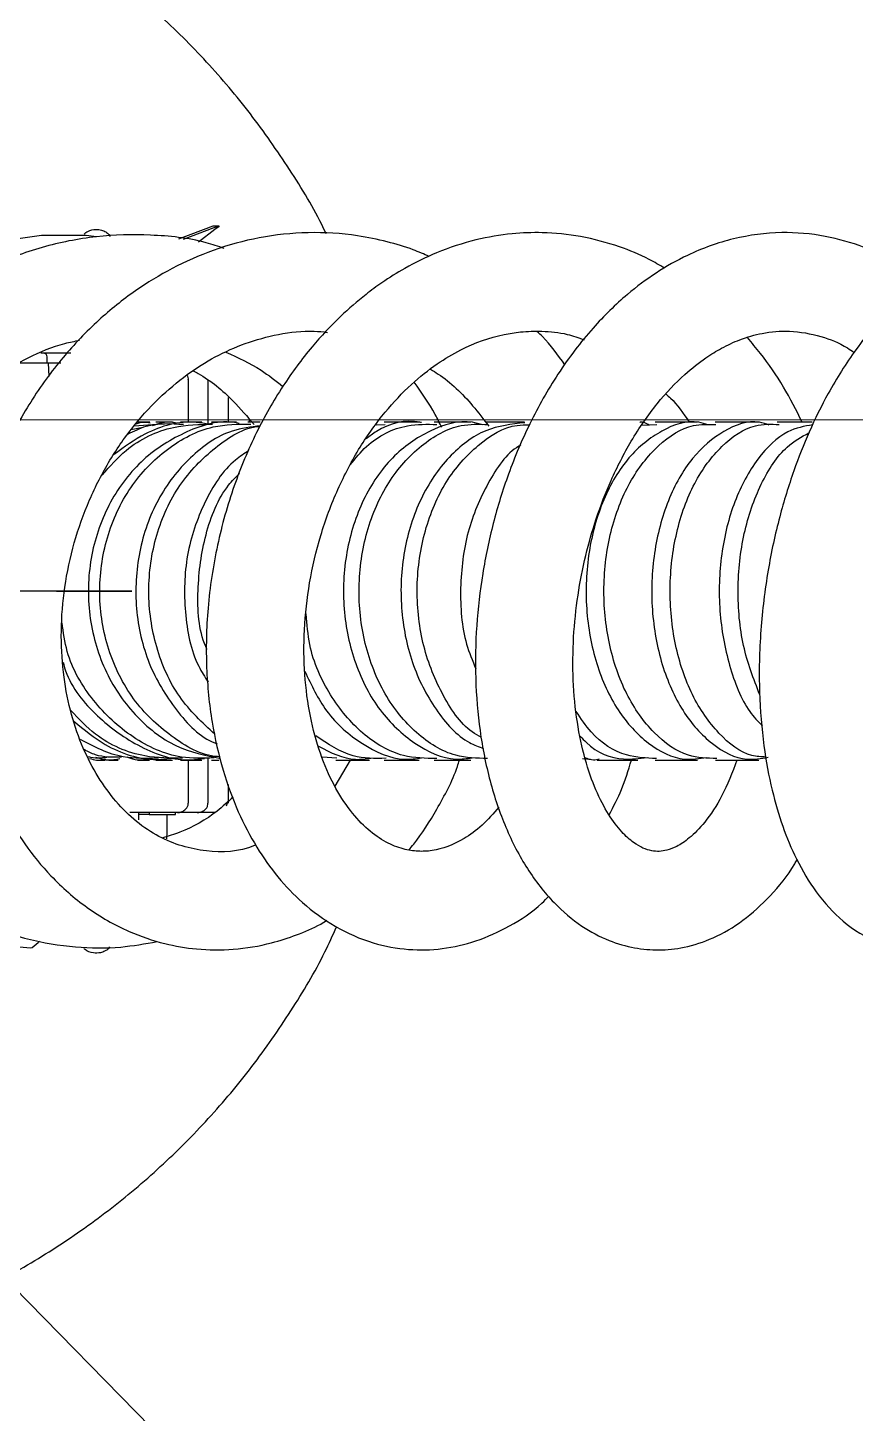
# Model space of a CAD drawing. Header units: millimetres. Extents: x 12325263 to 13848842, y -1463133 to 573208.
# Drawn here: x 12569551.3 to 12569595.6, y -847833.3 to -847759.2 of the extents above; entities that cross this region are included whole.
import ezdxf
from ezdxf.xclip import XClip

# ---------------------------------------------------------------- set-up
doc = ezdxf.new("R2010")
doc.units = ezdxf.units.MM
doc.header["$LTSCALE"] = 1000
doc.header["$XCLIPFRAME"] = 0
for name, color, linetype in [('fur202301', 252, 'Continuous'), ('WALL', 5, 'Continuous'), ('WALL-SHATCH', 8, 'Continuous'), ('建筑-楼板开洞', 251, 'Continuous')]:
    doc.layers.add(name, color=color, linetype=linetype)

# ---------------------------------------------------------------- blocks, each defined once
blk = doc.blocks.new('adgshg13-A$C7F010FC0')
at = {"layer": 'WALL-SHATCH'}
h = blk.add_hatch(color=256, dxfattribs=at)
h.dxf.hatch_style = 1
h.paths.add_polyline_path([(-60384.171, -16880.895), (-763.165, 197.479), (12587.619, -13153.304), (12587.619, -157996.02), (-162964.851, -188820.432), (-171262.381, -180522.901), (-171262.381, -31310.898), (-150707.191, -10755.708), (-131860.078, -7980.895), (-99162.381, -7980.895), (-99162.381, -4980.895), (-76620.428, -4980.895), (-70107.652, -16880.895)], flags=16)
h.paths.add_polyline_path([(-60091.229, -16380.895), (-646.877, 646.877), (12987.619, -12987.619), (12987.619, -158331.905), (-163100.584, -189250.384), (-171662.381, -180688.586), (-171662.381, -31145.213), (-150777.896, -10260.728), (-131896.687, -7480.895), (-99562.381, -7480.895), (-99562.381, -4580.895), (-76365.552, -4580.895), (-69907.506, -16380.895)])
blk = doc.blocks.new('A$C4C7A72D3')
at = {"layer": 'WALL', "color": 1}
blk.add_blockref('adgshg13-A$C7F010FC0', (210433.012, 205503.569), dxfattribs=at)
blk = doc.blocks.new('asdgag2019070515155847995')
at = {"color": 1}
for p, q in [((151.773, -363.981), (151.773, -365.847)), ((151.773, -366.831), (151.773, -369.158)), ((169.861, -369.157), (169.861, -366.832)), ((151.773, -370.116), (151.773, -372.376)), ((151.922, -373.058), (151.896, -372.283)), ((169.769, -376.261), (169.811, -375.843)), ((151.773, -379.371), (151.773, -381.414)), ((151.773, -382.249), (151.773, -384.21)), ((169.861, -384.211), (169.861, -382.249)), ((151.773, -385.012), (151.773, -386.895)), ((169.861, -386.895), (169.861, -385.013)), ((151.916, -387.32), (151.89, -386.825)), ((169.861, -389.467), (169.861, -387.664)), ((169.861, -388.702), (171.245, -389.529)), ((169.75, -389.423), (169.696, -390.211)), ((151.773, -393.524), (151.773, -394.177)), ((151.773, -394.096), (151.626, -394.096)), ((151.773, -395.227), (150.44, -395.227)), ((151.773, -394.786), (151.773, -396.136)), ((172.154, -395.227), (171.16, -395.227)), ((141.437, -395.955), (141.274, -395.711)), ((141.274, -395.711), (141.369, -395.998)), ((141.274, -395.711), (141.274, -396.055)), ((142.11, -396.825), (141.437, -395.955)), ((169.861, -396.138), (169.861, -395.736)), ((172.078, -395.257), (172.325, -395.345)), ((172.664, -395.978), (172.664, -396.51)), ((141.274, -396.055), (141.965, -397.893)), ((141.369, -395.998), (141.997, -397.653)), ((151.873, -396.314), (149.48, -396.314)), ((151.773, -396.656), (151.773, -397.786)), ((172.154, -396.314), (169.74, -396.314)), ((169.861, -397.784), (169.861, -396.656)), ((172.664, -396.013), (172.684, -396.013)), ((172.664, -396.51), (172.664, -396.765)), ((151.773, -397.368), (149.48, -397.368)), ((172.154, -397.368), (169.861, -397.368)), ((172.664, -396.765), (172.664, -396.893)), ((172.664, -396.893), (172.664, -397.475)), ((151.773, -398.21), (151.773, -399.112)), ((169.861, -399.113), (169.861, -398.21)), ((172.664, -397.475), (172.664, -397.819)), ((172.664, -397.819), (172.664, -397.95)), ((172.664, -397.95), (172.664, -398.378)), ((172.759, -398.057), (172.664, -398.057)), ((172.759, -399.475), (172.759, -398.057)), ((172.664, -398.378), (172.664, -398.434)), ((172.664, -398.434), (172.664, -398.998)), ((173.778, -398.503), (172.759, -398.503)), ((151.773, -399.44), (151.773, -400.084)), ((151.965, -400.265), (151.873, -399.045)), ((169.861, -400.084), (169.861, -399.441)), ((172.664, -398.998), (172.664, -400.503)), ((172.664, -399.475), (172.759, -399.475)), ((172.759, -399.475), (172.759, -399.904)), ((152.061, -399.797), (152.184, -400.451)), ((160.817, -400.401), (160.817, -402.014)), ((160.817, -402.379), (160.817, -400.401)), ((172.664, -400.033), (172.759, -400.033)), ((172.759, -399.904), (172.759, -400.033)), ((173.057, -400.023), (172.759, -400.023)), ((169.861, -401.621), (169.861, -401.124)), ((160.817, -401.59), (160.817, -406.486)), ((169.861, -402.256), (169.861, -401.816)), ((160.817, -402.77), (160.817, -402.014)), ((160.817, -402.163), (160.817, -403.69)), ((160.817, -402.379), (160.817, -402.163)), ((160.817, -402.538), (160.817, -402.681)), ((160.817, -402.538), (160.817, -403.279)), ((160.817, -403.04), (160.817, -402.681)), ((160.817, -404.437), (160.817, -402.77)), ((160.817, -403.279), (160.817, -403.04)), ((148.079, -403.653), (148.079, -405.262)), ((160.817, -403.69), (160.817, -404.437)), ((148.589, -404.863), (148.589, -404.203)), ((149.328, -404.819), (148.589, -404.863)), ((148.589, -406.383), (148.589, -404.863)), ((148.589, -404.933), (148.27, -404.933))]:
    blk.add_line(p, q, dxfattribs=at)
for p, q in [((169.861, -372.376), (169.861, -370.114)), ((169.861, -375.491), (169.861, -373.304))]:
    blk.add_line(p, q)
at = {"color": 1, "flags": 128}
for points in [[(174.065, -398.521), (173.998, -398.513), (173.778, -398.503)], [(141.847, -402.291), (141.772, -402.835), (141.784, -405.234), (142.141, -407.726), (142.892, -410.288), (144.158, -412.973), (146.052, -415.684), (148.63, -418.225), (151.824, -420.359), (154.974, -421.72), (157.796, -422.444), (160.277, -422.738), (162.787, -422.722), (165.403, -422.374), (168.205, -421.599), (171.074, -420.289), (173.947, -418.292), (175.381, -416.929), (176.746, -415.286), (177.976, -413.342), (178.982, -411.077), (179.648, -408.54), (179.9, -405.812), (179.9, -405.812)], [(179.9, -405.812), (179.889, -405.725), (179.623, -405.401), (179.538, -405.346)]]:
    blk.add_lwpolyline(points, dxfattribs=at)
at = {"color": 1}
blk.add_arc((148.27, -405.124), 0.191, 90, 180, dxfattribs=at)
for points, knots in [([(145.003, -343.154), (144.889, -343.268), (144.429, -343.724), (143.691, -344.704), (142.793, -346.138), (142.019, -347.993), (141.596, -350.068), (141.629, -352.199), (142.033, -354.122), (142.738, -355.897), (143.835, -357.746), (145.479, -359.699), (147.686, -361.571), (150.043, -363.059), (152.244, -364.143), (154.45, -365.015), (156.921, -365.774), (159.791, -366.394), (162.965, -366.78), (166.142, -366.846), (169.018, -366.61), (171.412, -366.165), (173.418, -365.576), (175.259, -364.81), (177.032, -363.744), (178.577, -362.342), (179.715, -360.505), (180.108, -358.559), (179.901, -356.949), (179.354, -355.552), (178.542, -354.32), (177.372, -353.139), (175.936, -352.123), (174.357, -351.306), (172.86, -350.687), (171.729, -350.406), (171.278, -350.294)], [0, 0, 0, 0, 0.006474, 0.026013, 0.050288, 0.077447, 0.113236, 0.144376, 0.172558, 0.19899, 0.226089, 0.262868, 0.303435, 0.337322, 0.364603, 0.390314, 0.419729, 0.452844, 0.48968, 0.52863, 0.564161, 0.595853, 0.623736, 0.651412, 0.683192, 0.718979, 0.756534, 0.7942, 0.824344, 0.846815, 0.871875, 0.901362, 0.929627, 0.953914, 0.98163, 1, 1, 1, 1]), ([(144.174, -358.022), (143.854, -358.485), (143.155, -359.497), (142.332, -361.262), (141.739, -363.336), (141.538, -365.684), (141.862, -368.175), (142.669, -370.437), (143.742, -372.337), (145.015, -374.034), (146.77, -375.828), (149.096, -377.597), (151.754, -379.105), (154.461, -380.249), (157.164, -381.085), (159.895, -381.658), (162.69, -381.98), (165.526, -382.035), (168.321, -381.801), (171.009, -381.265), (173.509, -380.417), (175.724, -379.265), (177.487, -377.885), (178.745, -376.401), (179.53, -374.925), (179.936, -373.521), (180.053, -372.164), (179.903, -370.745), (179.402, -369.211), (178.478, -367.63), (177.127, -366.188), (176.014, -365.232), (175.261, -364.828), (175.186, -364.788)], [0, 0, 0, 0, 0.024248, 0.053061, 0.085523, 0.121381, 0.16095, 0.199635, 0.22734, 0.254383, 0.289681, 0.330494, 0.369152, 0.405232, 0.438857, 0.472215, 0.506534, 0.541855, 0.57818, 0.615132, 0.652699, 0.690965, 0.729059, 0.763041, 0.792377, 0.818301, 0.842074, 0.86695, 0.896336, 0.928473, 0.961612, 0.99618, 1, 1, 1, 1]), ([(169.861, -367.999), (170.523, -368.256), (171.827, -368.761), (173.184, -369.682), (174.045, -370.525), (174.489, -371.207), (174.744, -371.877), (174.764, -372.604), (174.438, -373.369), (173.718, -374.184), (172.791, -374.892), (171.49, -375.571), (169.831, -376.155), (167.845, -376.583), (165.623, -376.8), (163.32, -376.782), (161.068, -376.547), (158.935, -376.131), (156.864, -375.539), (154.785, -374.736), (152.681, -373.654), (150.753, -372.321), (149.295, -370.943), (148.362, -369.755), (147.764, -368.778), (147.304, -367.781), (146.956, -366.569), (146.833, -365.105), (147.122, -363.565), (147.547, -362.43), (147.954, -361.843), (148.035, -361.725)], [0, 0, 0, 0, 0.042377, 0.083493, 0.119475, 0.150429, 0.177017, 0.222266, 0.275501, 0.306574, 0.340594, 0.376156, 0.412641, 0.45002, 0.488088, 0.524789, 0.559461, 0.592054, 0.623062, 0.656921, 0.694518, 0.735707, 0.774658, 0.802711, 0.823429, 0.848042, 0.877596, 0.913481, 0.954945, 0.990971, 1, 1, 1, 1]), ([(151.773, -364.507), (151.134, -364.83), (149.829, -365.491), (148.339, -366.504), (147.521, -367.205), (147.244, -367.443)], [0, 0, 0, 0, 0.388221, 0.793074, 1, 1, 1, 1]), ([(150.276, -371.791), (150.342, -371.713), (150.731, -371.248), (151.3, -370.868), (151.773, -370.552)], [0, 0, 0, 0, 0.169071, 1, 1, 1, 1]), ([(143.531, -371.875), (143.366, -372.147), (142.9, -372.92), (142.304, -374.417), (141.784, -376.34), (141.59, -378.271), (141.657, -380.15), (141.981, -382.05), (142.614, -383.978), (143.433, -385.654), (144.217, -386.905), (145.066, -388.06), (146.17, -389.336), (147.785, -390.848), (149.855, -392.377), (152.347, -393.796), (155.209, -394.993), (158.378, -395.887), (161.674, -396.381), (164.872, -396.455), (167.789, -396.159), (170.371, -395.569), (172.608, -394.751), (174.516, -393.755), (176.145, -392.602), (177.599, -391.21), (178.843, -389.499), (179.68, -387.582), (180.047, -385.618), (180.001, -383.768), (179.584, -381.926), (178.753, -380.14), (177.921, -378.828), (177.258, -378.191), (177.129, -378.067)], [0, 0, 0, 0, 0.01388, 0.039378, 0.071612, 0.102834, 0.127054, 0.156545, 0.189391, 0.216614, 0.237056, 0.251937, 0.277045, 0.307419, 0.342302, 0.379624, 0.419266, 0.461252, 0.504925, 0.546643, 0.585898, 0.622728, 0.65719, 0.689674, 0.720307, 0.751107, 0.787206, 0.825781, 0.859451, 0.890994, 0.922978, 0.956402, 0.991542, 1, 1, 1, 1]), ([(151.91, -372.697), (151.825, -372.859), (151.739, -373.023), (151.776, -373.19), (151.777, -373.193)], [0, 0, 0, 0, 0.981813, 1, 1, 1, 1]), ([(172.782, -374.85), (172.34, -374.611), (171.437, -374.125), (170.394, -373.812), (169.861, -373.652)], [0, 0, 0, 0, 0.489592, 1, 1, 1, 1]), ([(169.797, -375.374), (169.827, -375.477), (169.902, -375.733), (169.793, -375.986), (169.728, -376.138)], [0, 0, 0, 0, 0.399477, 1, 1, 1, 1]), ([(172.369, -380.739), (172.712, -381.039), (173.409, -381.649), (174.278, -382.867), (174.707, -384.015), (174.758, -385.091), (174.63, -385.912), (174.273, -386.807), (173.612, -387.758), (172.599, -388.717), (171.224, -389.6), (169.527, -390.337), (167.532, -390.879), (165.291, -391.181), (162.872, -391.204), (160.348, -390.925), (157.801, -390.326), (155.339, -389.414), (153.108, -388.236), (151.226, -386.891), (149.745, -385.487), (148.655, -384.118), (147.666, -382.453), (147.137, -380.947), (146.909, -379.505), (146.88, -378.375), (146.988, -377.215), (147.251, -376.479), (147.358, -376.179)], [0, 0, 0, 0, 0.035, 0.07101, 0.13522, 0.163847, 0.194847, 0.23131, 0.270459, 0.310307, 0.350811, 0.391881, 0.433483, 0.47557, 0.5183, 0.561789, 0.605967, 0.650768, 0.695257, 0.736916, 0.775585, 0.810997, 0.841955, 0.897415, 0.918365, 0.94571, 0.977902, 1, 1, 1, 1]), ([(148.706, -377.206), (148.173, -377.585), (147.527, -378.045), (147.003, -378.607), (146.911, -378.705)], [0, 0, 0, 0, 0.824255, 1, 1, 1, 1]), ([(148.937, -384.406), (149.019, -384.269), (149.519, -383.443), (150.548, -382.375), (151.613, -381.572), (151.986, -381.291)], [0, 0, 0, 0, 0.11437, 0.690402, 1, 1, 1, 1]), ([(174.656, -385.564), (174.555, -385.476), (173.907, -384.912), (172.424, -384.021), (170.913, -383.188), (169.971, -382.891), (169.861, -382.856)], [0, 0, 0, 0, 0.075137, 0.48639, 0.94007, 1, 1, 1, 1]), ([(152.038, -383.808), (151.809, -383.92), (150.962, -384.335), (150.191, -384.877), (149.628, -385.274)], [0, 0, 0, 0, 0.26956, 1, 1, 1, 1]), ([(142.897, -384.469), (142.774, -384.754), (142.459, -385.487), (142.08, -386.775), (141.696, -388.645), (141.554, -390.945), (141.828, -393.549), (142.5, -396), (143.478, -398.223), (144.73, -400.275), (146.312, -402.25), (148.298, -404.152), (150.657, -405.866), (153.301, -407.3), (156.146, -408.394), (159.113, -409.119), (162.112, -409.453), (165.056, -409.401), (167.855, -408.979), (170.38, -408.237), (172.541, -407.274), (174.425, -406.122), (176.203, -404.669), (177.831, -402.806), (179.015, -400.732), (179.698, -398.737), (180.016, -396.847), (180.029, -394.931), (179.734, -393.129), (179.224, -391.574), (178.811, -390.581), (178.495, -390.06), (178.427, -389.948)], [0, 0, 0, 0, 0.013566, 0.034943, 0.058934, 0.098142, 0.136731, 0.173952, 0.208454, 0.241154, 0.276338, 0.314444, 0.354319, 0.394514, 0.435046, 0.475894, 0.51645, 0.556564, 0.596271, 0.634668, 0.669498, 0.700751, 0.73488, 0.775775, 0.818164, 0.851593, 0.880283, 0.913237, 0.947778, 0.970778, 0.993743, 1, 1, 1, 1]), ([(151.793, -384.888), (151.786, -384.916), (151.599, -385.717), (151.879, -386.809), (152.521, -387.668), (152.656, -387.849)], [0, 0, 0, 0, 0.027817, 0.794791, 1, 1, 1, 1]), ([(169.759, -386.786), (169.767, -387.383), (169.784, -388.717), (168.993, -389.899), (168.556, -390.552)], [0, 0, 0, 0, 0.447457, 1, 1, 1, 1]), ([(174.391, -393.767), (174.401, -393.79), (174.781, -394.659), (174.846, -396.46), (174.121, -399.009), (172.253, -401.305), (169.804, -402.835), (167.43, -403.662), (165.41, -404.072), (163.208, -404.218), (160.88, -404.073), (158.508, -403.606), (156.194, -402.828), (154.038, -401.765), (152.115, -400.469), (150.496, -399.015), (149.216, -397.492), (148.231, -395.928), (147.494, -394.285), (147.027, -392.516), (146.836, -391.031), (146.935, -390.159), (146.962, -389.921)], [0, 0, 0, 0, 0.00232, 0.08549, 0.171548, 0.259452, 0.34503, 0.389339, 0.434732, 0.481352, 0.529174, 0.578132, 0.627149, 0.675496, 0.72313, 0.769428, 0.812353, 0.85187, 0.892404, 0.936344, 0.982664, 1, 1, 1, 1]), ([(148.024, -395.36), (148.313, -394.718), (148.794, -393.644), (149.551, -392.693), (149.854, -392.311)], [0, 0, 0, 0, 0.598724, 1, 1, 1, 1]), ([(151.961, -393.51), (152.023, -394.021), (152.187, -395.38), (153.571, -397.346), (155.819, -399.098), (158.676, -400.114), (161.756, -400.283), (164.761, -399.596), (167.213, -398.09), (168.67, -396.723), (168.964, -395.87), (168.977, -395.832)], [0, 0, 0, 0, 0.078669, 0.209429, 0.340181, 0.470921, 0.601653, 0.732381, 0.86311, 0.993846, 1, 1, 1, 1]), ([(168.469, -395.948), (167.847, -396.62), (166.601, -397.97), (163.847, -399.193), (160.807, -399.632), (157.76, -399.192), (155.03, -397.936), (153.072, -395.991), (152.04, -394.402), (151.99, -393.541), (151.989, -393.526)], [0, 0, 0, 0, 0.141833, 0.284448, 0.427062, 0.569674, 0.712286, 0.8549, 0.997515, 1, 1, 1, 1]), ([(149.02, -397.106), (149.067, -397.017), (149.483, -396.235), (150.42, -395.107), (151.47, -394.217), (151.898, -393.854)], [0, 0, 0, 0, 0.07093, 0.621338, 1, 1, 1, 1]), ([(169.675, -395.672), (169.674, -395.715), (169.642, -396.647), (168.634, -398.354), (166.703, -400.417), (163.995, -401.767), (160.958, -402.264), (157.9, -401.849), (155.164, -400.569), (153.098, -398.568), (151.885, -396.274), (151.874, -394.7), (151.869, -394.022)], [0, 0, 0, 0, 0.0055247, 0.1190825, 0.2326375, 0.3461886, 0.4597362, 0.5732817, 0.686827, 0.8003742, 0.9139247, 1, 1, 1, 1]), ([(153.292, -394.123), (153.449, -394.371), (154.071, -395.357), (156.02, -396.584), (158.85, -397.562), (161.923, -397.635), (164.328, -397.178), (165.402, -396.489), (165.676, -396.313)], [0, 0, 0, 0, 0.071795, 0.285504, 0.499208, 0.712908, 0.926605, 1, 1, 1, 1]), ([(151.833, -394.642), (151.812, -394.757), (151.628, -395.75), (152.263, -397.661), (153.752, -399.996), (156.137, -401.751), (159.023, -402.719), (162.117, -402.793), (165.068, -401.964), (167.517, -400.324), (169.247, -398.137), (169.598, -396.454), (169.765, -395.651)], [0, 0, 0, 0, 0.014489, 0.125116, 0.235739, 0.346353, 0.456959, 0.567557, 0.678153, 0.788751, 0.899354, 1, 1, 1, 1]), ([(163.942, -396.367), (163.888, -396.392), (162.95, -396.821), (160.741, -396.944), (157.776, -396.544), (155.563, -395.673), (154.718, -394.835), (154.518, -394.637)], [0, 0, 0, 0, 0.018246, 0.314885, 0.611523, 0.908161, 1, 1, 1, 1]), ([(171.837, -394.979), (172.091, -395.256), (172.859, -396.093), (173.609, -397.402), (173.926, -398.434), (174.019, -398.738)], [0, 0, 0, 0, 0.2586094, 0.7812464, 1, 1, 1, 1]), ([(142.472, -395.446), (142.364, -395.767), (141.931, -397.054), (141.704, -399.351), (141.761, -402.309), (142.343, -405.224), (143.39, -408.044), (144.99, -410.821), (147.247, -413.513), (150.185, -415.885), (153.531, -417.662), (156.753, -418.665), (159.558, -419.098), (162.063, -419.165), (164.425, -418.953), (166.865, -418.445), (169.484, -417.528), (172.236, -416.059), (174.866, -413.975), (177.05, -411.398), (178.556, -408.732), (179.476, -406.074), (179.899, -403.492), (179.94, -401.112), (179.681, -399.687), (179.563, -399.042)], [0, 0, 0, 0, 0.015214, 0.060977, 0.104986, 0.149309, 0.193678, 0.24012, 0.291901, 0.349755, 0.407596, 0.456922, 0.497367, 0.53196, 0.566718, 0.602097, 0.642973, 0.690731, 0.743898, 0.795877, 0.844688, 0.889455, 0.930669, 0.968591, 1, 1, 1, 1]), ([(151.883, -396.245), (151.841, -396.482), (151.637, -397.632), (152.141, -399.497), (153.103, -400.801), (153.5, -401.339)], [0, 0, 0, 0, 0.132178, 0.641928, 1, 1, 1, 1]), ([(154.601, -401.983), (154.134, -401.574), (152.934, -400.524), (151.926, -398.403), (151.886, -396.778), (151.869, -396.079)], [0, 0, 0, 0, 0.2663341, 0.6846968, 1, 1, 1, 1]), ([(169.74, -395.996), (169.759, -396.58), (169.807, -398.093), (168.734, -400.415), (166.764, -402.536), (164.546, -403.854), (163.021, -404.059), (162.502, -404.128)], [0, 0, 0, 0, 0.151611, 0.393021, 0.634424, 0.87582, 1, 1, 1, 1]), ([(164.619, -404.077), (164.772, -404.033), (165.894, -403.715), (167.596, -402.296), (169.241, -399.995), (169.962, -397.901), (169.795, -396.744), (169.761, -396.505)], [0, 0, 0, 0, 0.046228, 0.338802, 0.631393, 0.924008, 1, 1, 1, 1]), ([(172.664, -396.893), (172.659, -396.838), (172.648, -396.708), (172.567, -396.54), (172.441, -396.405), (172.303, -396.327), (172.202, -396.321), (172.154, -396.318)], [0, 0, 0, 0, 0.19709, 0.46796, 0.6512, 0.837311, 1, 1, 1, 1]), ([(149.48, -397.374), (149.467, -397.372), (149.408, -397.365), (149.321, -397.394), (149.261, -397.433), (149.238, -397.448)], [0, 0, 0, 0, 0.158386, 0.684003, 1, 1, 1, 1]), ([(172.664, -397.95), (172.656, -397.881), (172.64, -397.74), (172.54, -397.573), (172.414, -397.448), (172.283, -397.376), (172.191, -397.375), (172.154, -397.374)], [0, 0, 0, 0, 0.250711, 0.506452, 0.686849, 0.875917, 1, 1, 1, 1]), ([(151.81, -398.052), (151.796, -398.121), (151.71, -398.541), (151.851, -398.959), (151.97, -399.308)], [0, 0, 0, 0, 0.165271, 1, 1, 1, 1]), ([(152.408, -400.603), (152.246, -400.28), (151.777, -399.348), (151.841, -398.304), (151.883, -397.621)], [0, 0, 0, 0, 0.3455582, 1, 1, 1, 1]), ([(169.754, -397.679), (169.752, -398.352), (169.748, -399.983), (168.81, -402.138), (167.646, -403.24), (167.198, -403.663)], [0, 0, 0, 0, 0.302381, 0.731682, 1, 1, 1, 1]), ([(167.779, -403.493), (168.22, -402.954), (169.279, -401.66), (169.918, -399.717), (169.784, -398.478), (169.753, -398.189)], [0, 0, 0, 0, 0.353714, 0.849515, 1, 1, 1, 1]), ([(151.823, -399.416), (151.8, -399.522), (151.746, -399.78), (151.826, -400.033), (151.874, -400.183)], [0, 0, 0, 0, 0.408705, 1, 1, 1, 1]), ([(169.742, -398.965), (169.768, -399.604), (169.827, -401.076), (169.145, -402.402), (168.758, -403.152)], [0, 0, 0, 0, 0.433931, 1, 1, 1, 1]), ([(169.686, -400.665), (169.752, -400.467), (169.903, -400.015), (169.811, -399.545), (169.759, -399.282)], [0, 0, 0, 0, 0.4384367, 1, 1, 1, 1]), ([(169.692, -400.954), (169.703, -401.43), (169.721, -402.131), (169.398, -402.745), (169.294, -402.943)], [0, 0, 0, 0, 0.677862, 1, 1, 1, 1]), ([(169.689, -402.33), (169.759, -402.116), (169.899, -401.691), (169.815, -401.252), (169.773, -401.035)], [0, 0, 0, 0, 0.50359, 1, 1, 1, 1]), ([(141.702, -402.952), (141.649, -402.888), (141.506, -402.714), (141.436, -402.38), (141.465, -402.04), (141.568, -401.8), (141.692, -401.636), (141.789, -401.573), (141.825, -401.55)], [0, 0, 0, 0, 0.181165, 0.489367, 0.678558, 0.820678, 0.933477, 1, 1, 1, 1]), ([(169.71, -401.72), (169.752, -402.057), (169.795, -402.399), (169.672, -402.707), (169.671, -402.712)], [0, 0, 0, 0, 0.985718, 1, 1, 1, 1]), ([(169.764, -402.654), (169.802, -402.53), (169.889, -402.242), (169.826, -401.947), (169.79, -401.779)], [0, 0, 0, 0, 0.432862, 1, 1, 1, 1]), ([(179.854, -401.582), (179.89, -401.609), (179.98, -401.677), (180.094, -401.851), (180.19, -402.122), (180.181, -402.5), (180.096, -402.809), (179.959, -402.934), (179.938, -402.953)], [0, 0, 0, 0, 0.071477, 0.180725, 0.342266, 0.584377, 0.937606, 1, 1, 1, 1]), ([(173.642, -406.55), (173.335, -407.145), (172.672, -408.432), (171.226, -410.103), (169.377, -411.597), (167.356, -412.686), (165.462, -413.35), (163.687, -413.719), (161.999, -413.88), (160.265, -413.856), (158.306, -413.583), (155.991, -412.931), (153.515, -411.726), (151.234, -410.002), (149.486, -408.002), (148.304, -406.015), (147.618, -404.397), (147.436, -403.456), (147.385, -403.192)], [0, 0, 0, 0, 0.063745, 0.137779, 0.213474, 0.281742, 0.339746, 0.389304, 0.437461, 0.484243, 0.537359, 0.604896, 0.686093, 0.771126, 0.846192, 0.913377, 0.975753, 1, 1, 1, 1])]:
    blk.add_open_spline(points, degree=3, knots=knots, dxfattribs=at)
for points, knots in [([(151.909, -363.941), (151.99, -364.393), (152.181, -365.46), (153.642, -366.951), (155.927, -368.203), (158.795, -368.915), (161.893, -369.018), (164.826, -368.474), (166.993, -367.63), (167.783, -366.875), (168.027, -366.642)], [0, 0, 0, 0, 0.102115, 0.24139, 0.380663, 0.519931, 0.659197, 0.798462, 0.937727, 1, 1, 1, 1]), ([(166.367, -366.778), (165.513, -367.107), (163.796, -367.769), (160.715, -368.035), (157.672, -367.71), (155.007, -366.774), (153.096, -365.532), (152.556, -364.547), (152.338, -364.15)], [0, 0, 0, 0, 0.17475, 0.351228, 0.527706, 0.704184, 0.880662, 1, 1, 1, 1]), ([(151.92, -366.271), (151.862, -366.446), (151.595, -367.251), (152.15, -368.735), (153.572, -370.451), (155.887, -371.765), (158.738, -372.521), (161.829, -372.636), (164.802, -372.097), (167.338, -370.964), (169.093, -369.367), (169.949, -367.732), (169.769, -366.709), (169.702, -366.327)], [0, 0, 0, 0, 0.0280913, 0.1293959, 0.2307003, 0.3320028, 0.4333029, 0.5346007, 0.6358975, 0.7371947, 0.8384938, 0.9397953, 1, 1, 1, 1]), ([(169.689, -366.443), (169.678, -366.697), (169.638, -367.595), (168.51, -369.024), (166.465, -370.469), (163.72, -371.39), (160.664, -371.687), (157.623, -371.325), (154.934, -370.347), (152.946, -368.861), (151.839, -367.241), (151.875, -366.167), (151.89, -365.74)], [0, 0, 0, 0, 0.043482, 0.153907, 0.264332, 0.374757, 0.485181, 0.595605, 0.706029, 0.816454, 0.926878, 1, 1, 1, 1]), ([(169.767, -369.086), (169.756, -369.597), (169.731, -370.78), (168.497, -372.498), (166.413, -373.99), (163.665, -374.937), (160.604, -375.233), (157.568, -374.844), (154.887, -373.815), (152.919, -372.26), (151.841, -370.608), (151.881, -369.532), (151.896, -369.127)], [0, 0, 0, 0, 0.081113, 0.187921, 0.294729, 0.401537, 0.508344, 0.615152, 0.721959, 0.828766, 0.935574, 1, 1, 1, 1]), ([(151.915, -369.535), (151.86, -369.703), (151.592, -370.526), (152.132, -372.059), (153.535, -373.849), (155.838, -375.227), (158.68, -376.025), (161.771, -376.158), (164.749, -375.61), (167.296, -374.441), (169.068, -372.787), (169.941, -371.086), (169.77, -370.017), (169.706, -369.616)], [0, 0, 0, 0, 0.026061, 0.127517, 0.228972, 0.330426, 0.431878, 0.533327, 0.634775, 0.736223, 0.837673, 0.939126, 1, 1, 1, 1]), ([(169.771, -372.312), (169.75, -372.848), (169.704, -374.077), (168.745, -375.613), (167.63, -376.347), (167.246, -376.6)], [0, 0, 0, 0, 0.336278, 0.771526, 1, 1, 1, 1]), ([(168.564, -376.386), (168.684, -376.279), (169.42, -375.62), (169.91, -374.336), (169.765, -373.231), (169.71, -372.815)], [0, 0, 0, 0, 0.108748, 0.664247, 1, 1, 1, 1]), ([(151.799, -379.363), (151.877, -380.069), (152.038, -381.519), (153.528, -383.484), (155.783, -385.02), (158.629, -385.92), (161.711, -386.08), (164.711, -385.488), (167.207, -384.191), (168.789, -382.793), (169.135, -381.819), (169.225, -381.565)], [0, 0, 0, 0, 0.114179, 0.234657, 0.355134, 0.475607, 0.596077, 0.716547, 0.837016, 0.957488, 1, 1, 1, 1]), ([(168.643, -381.681), (168.549, -381.847), (168.07, -382.701), (166.317, -383.872), (163.627, -384.933), (160.545, -385.242), (157.519, -384.799), (154.84, -383.645), (152.911, -381.909), (151.903, -380.297), (151.916, -379.335), (151.919, -379.117)], [0, 0, 0, 0, 0.03215, 0.164849, 0.297548, 0.430247, 0.562945, 0.695644, 0.828343, 0.961042, 1, 1, 1, 1]), ([(153.001, -379.575), (153.02, -379.61), (153.398, -380.315), (154.987, -381.383), (157.586, -382.516), (160.629, -382.891), (163.227, -382.706), (164.533, -382.158), (164.963, -381.978)], [0, 0, 0, 0, 0.0112778, 0.2314678, 0.4516526, 0.6718322, 0.8920084, 1, 1, 1, 1]), ([(151.906, -381.62), (151.855, -381.801), (151.592, -382.731), (152.135, -384.473), (153.537, -386.52), (155.841, -388.095), (158.685, -389.007), (161.775, -389.158), (164.752, -388.53), (167.302, -387.193), (169.057, -385.3), (169.904, -383.517), (169.775, -382.46), (169.739, -382.167)], [0, 0, 0, 0, 0.025113, 0.129003, 0.232893, 0.336781, 0.440666, 0.544549, 0.648431, 0.752314, 0.856198, 0.960084, 1, 1, 1, 1]), ([(169.764, -381.357), (169.753, -381.93), (169.728, -383.272), (168.5, -385.227), (166.417, -386.935), (163.67, -388.019), (160.61, -388.359), (157.573, -387.916), (154.892, -386.739), (152.92, -384.962), (151.835, -383.054), (151.878, -381.803), (151.894, -381.32)], [0, 0, 0, 0, 0.079521, 0.186195, 0.2928689, 0.3995425, 0.5062159, 0.6128891, 0.7195623, 0.8262356, 0.9329093, 1, 1, 1, 1]), ([(154.049, -388.711), (153.706, -388.429), (152.667, -387.574), (151.853, -385.906), (151.879, -384.596), (151.889, -384.072)], [0, 0, 0, 0, 0.228176, 0.691398, 1, 1, 1, 1]), ([(169.766, -384.072), (169.761, -384.674), (169.748, -386.067), (168.534, -388.103), (166.46, -389.84), (164.153, -390.894), (162.586, -391.017), (162.032, -391.061)], [0, 0, 0, 0, 0.176659, 0.4087935, 0.6409277, 0.8730612, 1, 1, 1, 1]), ([(165.096, -391.135), (165.841, -390.781), (167.459, -390.013), (169.074, -388.1), (169.916, -386.274), (169.777, -385.185), (169.738, -384.882)], [0, 0, 0, 0, 0.263489, 0.572202, 0.880923, 1, 1, 1, 1]), ([(169.113, -390.402), (169.449, -389.749), (169.919, -388.835), (169.784, -387.871), (169.746, -387.597)], [0, 0, 0, 0, 0.714933, 1, 1, 1, 1]), ([(141.688, -389.994), (141.522, -390.072), (140.258, -390.667), (138.035, -392.05), (135.059, -394.142), (132.291, -396.511), (129.736, -399.105), (127.418, -401.913), (125.353, -404.911), (123.557, -408.078), (122.043, -411.388), (120.824, -414.817), (119.908, -418.339), (119.302, -421.928), (119.011, -425.555), (119.038, -429.194), (119.381, -432.816), (120.038, -436.395), (121.004, -439.904), (122.272, -443.315), (123.833, -446.603), (125.674, -449.743), (127.781, -452.711), (130.139, -455.484), (132.73, -458.043), (135.533, -460.366), (138.529, -462.437), (141.693, -464.24), (145.003, -465.761), (148.432, -466.989), (151.956, -467.914), (155.546, -468.529), (159.177, -468.83), (162.821, -468.814), (166.449, -468.482), (170.034, -467.835), (173.55, -466.879), (176.969, -465.622), (180.266, -464.072), (183.415, -462.241), (186.392, -460.144), (189.176, -457.795), (191.744, -455.214), (194.078, -452.419), (196.159, -449.433), (197.973, -446.276), (199.504, -442.974), (200.742, -439.552), (201.678, -436.035), (202.303, -432.45), (202.614, -428.824), (202.608, -425.185), (202.285, -421.561), (201.648, -417.978), (200.7, -414.464), (199.451, -411.046), (197.909, -407.75), (196.085, -404.6), (193.994, -401.62), (191.651, -398.834), (189.074, -396.262), (186.285, -393.92), (183.295, -391.846), (180.783, -390.344), (179.228, -389.639), (178.777, -389.435)], [0, 0, 0, 0, 0.002464, 0.018712, 0.034959, 0.051206, 0.067452, 0.083698, 0.099943, 0.116187, 0.132431, 0.148674, 0.164917, 0.181159, 0.197401, 0.213642, 0.229884, 0.246125, 0.262366, 0.278608, 0.29485, 0.311092, 0.327334, 0.343577, 0.359821, 0.376065, 0.39231, 0.408556, 0.424802, 0.441049, 0.457296, 0.473544, 0.489792, 0.506041, 0.52229, 0.538538, 0.554787, 0.571035, 0.587284, 0.603532, 0.619779, 0.636026, 0.652272, 0.668518, 0.684763, 0.701007, 0.717251, 0.733494, 0.749737, 0.765979, 0.782221, 0.798462, 0.814704, 0.830945, 0.847186, 0.863428, 0.87967, 0.895912, 0.912154, 0.928397, 0.944641, 0.960885, 0.97713, 0.993376, 1, 1, 1, 1])]:
    blk.add_open_spline(points, degree=3, knots=knots)
blk = doc.blocks.new('*U1453')
at = {"color": 1, "lineweight": 0}
blk.add_line((-1671.908, -423.987), (-1802.5, -295.895), dxfattribs=at)
blk.add_lwpolyline([(-1643.5, -421.182), (-1643.5, -290.621)], dxfattribs=at)
blk = doc.blocks.new('sdfgsdffhg')
at = {"layer": 'fur202301', "xscale": -1, "rotation": 270}
blk.add_blockref('*U1453', (-11127.073, 27920.118, 0), dxfattribs=at)
at = {"layer": 'fur202301', "rotation": 270}
blk.add_blockref('asdgag2019070515155847995', (-11126.677, 26428.267), dxfattribs=at)

msp = doc.modelspace()

# ---------------------------------------------------------------- block references
ref = msp.add_blockref('A$C4C7A72D3', (12385714.853, -906209.521), dxfattribs=dict(rotation=350.041249254255))
XClip(ref).set_block_clipping_path([(223442.8584877662, 85923.1187333744), (220542.7961432356, 85923.1422391906), (220542.8579492103, 89292.823275506), (211526.9150355905, 89292.8101311298), (210631.4331447985, 94392.8080583527), (206113.3685902953, 94392.8025418455), (206001.4315187763, 95030.3127344656), (204376.2826588508, 94744.9613686837), (203364.4570056833, 100506.9030052917), (197947.3947122637, 99555.7482674252), (192482.3428474721, 130679.4765393781), (190118.7804593667, 130264.4504016289), (191623.4071957469, 121695.6427078634), (177046.6486519482, 119136.2011700841), (175707.6223907359, 126760.8483765714), (173902.988371335, 128026.4039125028), (169528.3854461554, 127258.2903269802), (169070.0967394859, 129868.3614864857), (163308.2517458182, 128856.6693391807), (163766.52659606, 126246.6171700556), (159679.1795131005, 125528.9180921423), (170669.6888374612, 62935.797914044), (167222.1989369914, 62330.4650948944), (167939.7759490944, 58243.6808593175), (171386.9528796654, 58848.2912487988), (172857.0656793863, 50477.0032648193), (165962.5026008021, 49266.4230898353), (168037.7813034765, 37447.1796448426), (140649.9584970828, 32638.2390106404), (115387.9799239188, 28202.5781787895), (95598.7254695911, 140907.4332163476), (226939.476109907, 163968.8668500402), (240128.6952811591, 88852.8973128139)])

# ---------------------------------------------------------------- next in the draw order: hatches: boundary and pattern name
at = {"layer": '建筑-楼板开洞'}
h = msp.add_hatch(dxfattribs=at)
h.set_pattern_fill('DASH', color=256, scale=500)
h.set_pattern_definition([(0, (0, 0), (476.25, 476.25), [476.25, -476.25])])
h.paths.add_polyline_path([(12597696.741, -842386.786), (12590696.811, -842386.901), (12590697.067, -843986.786), (12595796.811, -843986.852), (12595797.067, -849736.852), (12588796.811, -849736.786), (12588796.811, -851936.786), (12564896.811, -851936.786), (12564896.811, -816186.786), (12568846.811, -816186.786), (12568846.811, -816040), (12568846.811, -807536.786), (12574696.829, -807536.802), (12574696.771, -810386.786), (12575896.811, -810386.786), (12579055.235, -810386.784), (12580496.915, -811828.207), (12580696.915, -819086.85), (12595696.917, -819086.721), (12595696.898, -812786.786), (12597696.659, -812786.786)])

# ---------------------------------------------------------------- next in the draw order: block references
msp.add_blockref('sdfgsdffhg', (12581083.899, -874056.804, 0))

doc.saveas('drawing.dxf')
